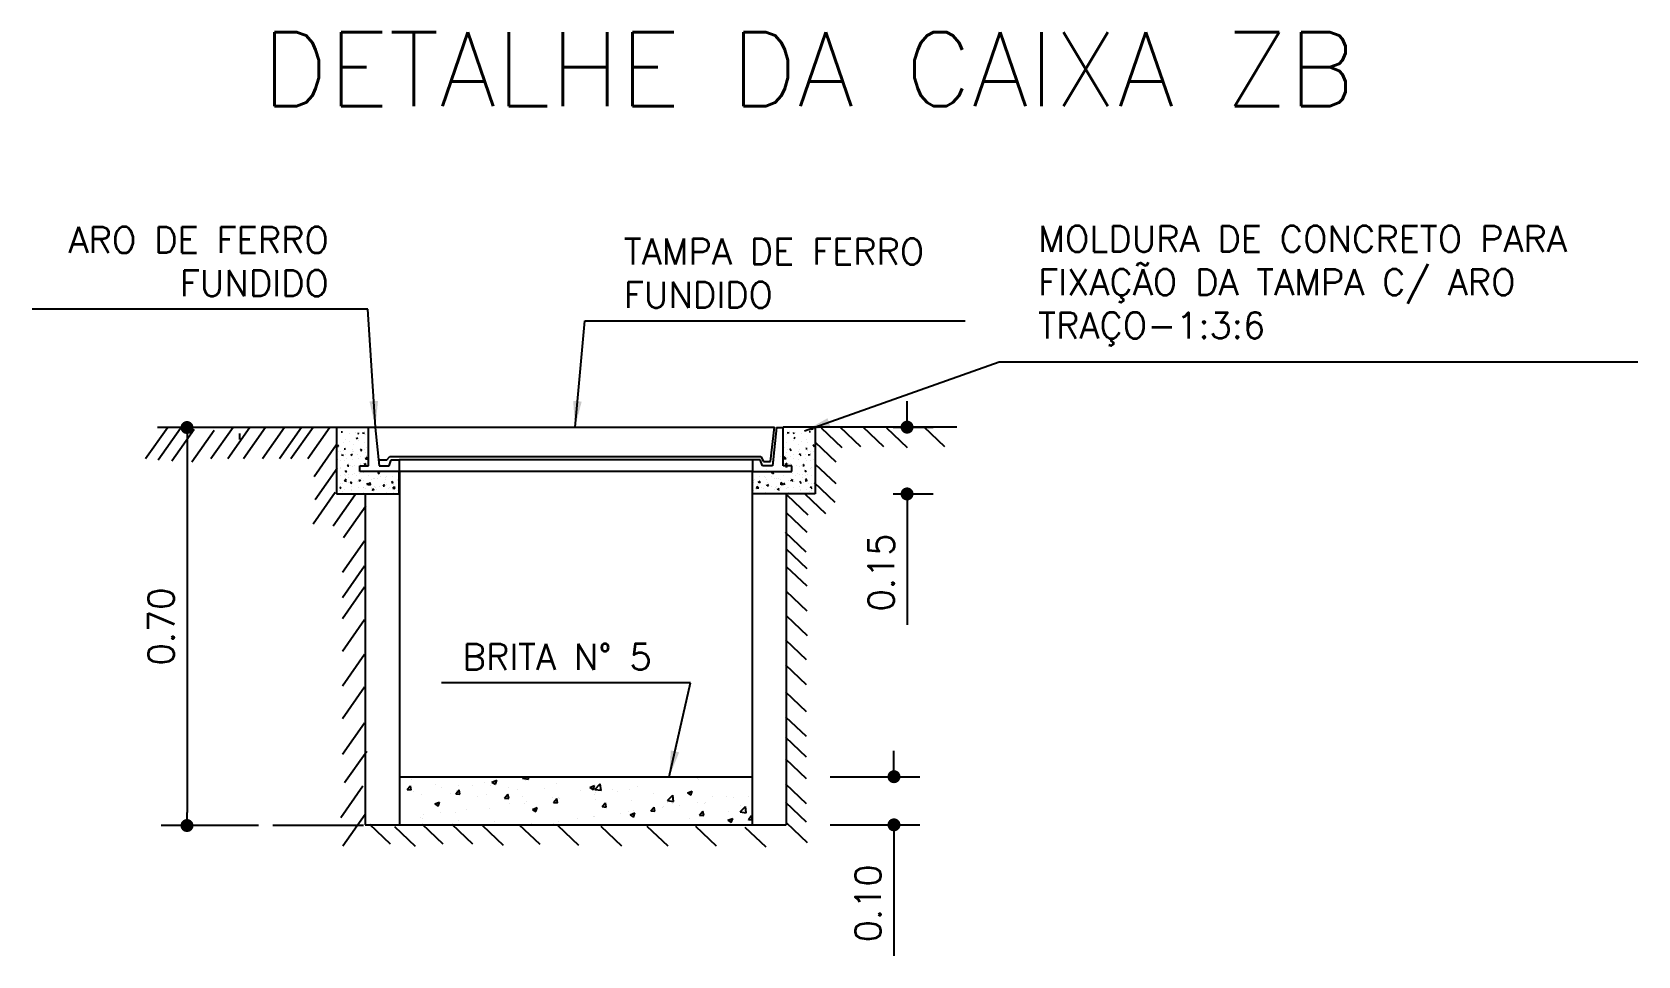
# Model space of a CAD drawing. Extents: x 0.32 to 6.51, y 0.33 to 6.52.
# Drawn here: x 0.32 to 6.51, y 2.96 to 6.52 of the extents above; entities that cross this region are included whole.
import ezdxf

# ---------------------------------------------------------------- set-up
doc = ezdxf.new("R2010")
doc.units = 0
doc.header["$LTSCALE"] = 500
doc.header["$MEASUREMENT"] = 0
doc.header["$PDMODE"] = 3
doc.header["$PDSIZE"] = -15
doc.layers.get('0').update_dxf_attribs({"linetype": 'CONTINUOUS'})
doc.layers.get('DEFPOINTS').update_dxf_attribs({"color": 4, "linetype": 'CONTINUOUS'})
doc.layers.add('DETALHES', color=7, linetype='CONTINUOUS')
doc.styles.add('ROMANS', font='ROMANS.shx', dxfattribs={"height": 0.1})
doc.dimstyles.new('LINEAR', dxfattribs={"dimtxt": 0.1, "dimasz": 0.05, "dimexe": 0.1, "dimexo": 0.3, "dimgap": 0.05, "dimtad": 1, "dimlfac": 0.1, "dimzin": 1, "dimtxsty": 'ROMANS', "dimblk1": 'DOT', "dimblk2": 'DOT', "dimsah": 1, "dimcen": 0.09, "dimclrd": 1, "dimclre": 1, "dimclrt": 3, "dimazin": 3, "dimtfac": 0.0018, "dimtdec": 4, "dimtix": 1, "dimtofl": 0, "dimtmove": 0, "dimatfit": 3, "dimtolj": 1, "dimtzin": 1})
doc.dimstyles.new('TEXTO', dxfattribs={"dimtxt": 0.1, "dimasz": 0.1, "dimexe": 0.1, "dimexo": 0.3, "dimgap": 0.05, "dimtad": 1, "dimdec": 4, "dimlfac": 0.1, "dimzin": 12, "dimtxsty": 'ROMANS', "dimcen": 0.09, "dimclrd": 1, "dimclre": 1, "dimclrt": 3, "dimazin": 3, "dimtfac": 0.0018, "dimtdec": 4, "dimtix": 1, "dimtmove": 0, "dimatfit": 3, "dimtolj": 1, "dimtzin": 12})

# ---------------------------------------------------------------- blocks, each defined once
blk = doc.blocks.new('_DOT')
at = {"color": 0, "linetype": 'BYBLOCK'}
blk.add_line((-0.5, 0), (-1, 0), dxfattribs=at)
at = {"color": 0, "linetype": 'BYBLOCK', "const_width": 0.5}
blk.add_lwpolyline([(-0.25, 0, 1), (0.25, 0, 1)], format="xyb", close=True, dxfattribs=at)
blk = doc.blocks.new('*D1')
at = {"color": 1, "linetype": 'BYBLOCK'}
for p, q in [((3.6907, 5.0508), (3.6907, 5.1008)), ((3.6369, 5.0008), (3.7907, 5.0008)), ((3.6369, 4.7436), (3.7907, 4.7436)), ((3.6907, 4.6936), (3.6907, 4.2388))]:
    blk.add_line(p, q, dxfattribs=at)
at = {"layer": 'DEFPOINTS', "color": 0, "linetype": 'BYBLOCK'}
for p in [(3.3369, 5.0008), (3.3369, 4.7436), (3.6907, 4.7436)]:
    blk.add_point(p, dxfattribs=at)
at = {"color": 1, "linetype": 'BYBLOCK', "xscale": 0.05, "yscale": 0.05, "zscale": 0.05}
for p, rotation in [((3.6907, 5.0008), 270), ((3.6907, 4.7436), 90)]:
    blk.add_blockref('_DOT', p, dxfattribs=dict(at, rotation=rotation))
at = {"color": 3, "linetype": 'BYBLOCK', "insert": (3.5907, 4.4412), "char_height": 0.1, "attachment_point": 5, "rotation": 90, "style": 'ROMANS'}
blk.add_mtext('\\A1;0.15', dxfattribs=at)
blk = doc.blocks.new('*D2')
at = {"color": 1, "linetype": 'BYBLOCK'}
for p, q in [((3.6402, 3.7045), (3.6402, 3.7545)), ((3.3945, 3.6545), (3.7402, 3.6545)), ((3.3945, 3.469), (3.7402, 3.469)), ((3.6402, 3.419), (3.6402, 2.9643))]:
    blk.add_line(p, q, dxfattribs=at)
at = {"layer": 'DEFPOINTS', "color": 0, "linetype": 'BYBLOCK'}
for p in [(3.0945, 3.6545), (3.0945, 3.469), (3.6402, 3.469)]:
    blk.add_point(p, dxfattribs=at)
at = {"color": 1, "linetype": 'BYBLOCK', "xscale": 0.05, "yscale": 0.05, "zscale": 0.05}
for p, rotation in [((3.6402, 3.6545), 270), ((3.6402, 3.469), 90)]:
    blk.add_blockref('_DOT', p, dxfattribs=dict(at, rotation=rotation))
at = {"color": 3, "linetype": 'BYBLOCK', "insert": (3.5402, 3.1666), "char_height": 0.1, "attachment_point": 5, "rotation": 90, "style": 'ROMANS'}
blk.add_mtext('\\A1;0.10', dxfattribs=at)
blk = doc.blocks.new('*D3')
at = {"color": 1, "linetype": 'BYBLOCK'}
for p, q in [((1.1929, 4.9994), (0.8177, 4.9994)), ((0.9177, 4.9494), (0.9177, 3.5164)), ((1.1929, 3.4664), (0.8177, 3.4664))]:
    blk.add_line(p, q, dxfattribs=at)
at = {"layer": 'DEFPOINTS', "color": 0, "linetype": 'BYBLOCK'}
for p in [(1.4929, 4.9994), (0.9177, 3.4664), (1.4929, 3.4664)]:
    blk.add_point(p, dxfattribs=at)
at = {"color": 1, "linetype": 'BYBLOCK', "xscale": 0.05, "yscale": 0.05, "zscale": 0.05}
for p, rotation in [((0.9177, 4.9994), 90), ((0.9177, 3.4664), 270)]:
    blk.add_blockref('_DOT', p, dxfattribs=dict(at, rotation=rotation))
at = {"color": 3, "linetype": 'BYBLOCK', "insert": (0.8177, 4.2329), "char_height": 0.1, "attachment_point": 5, "rotation": 90, "style": 'ROMANS'}
blk.add_mtext('\\A1;0.70', dxfattribs=at)

msp = doc.modelspace()

# ---------------------------------------------------------------- linework, layer by layer
at = {"layer": 'DETALHES', "color": 1}
for p, q in [((0.8435, 4.9999), (0.7584, 4.8783)), ((0.8922, 4.9958), (0.807, 4.8742)), ((0.9449, 4.9917), (0.8597, 4.8702)), ((1.0219, 4.9877), (0.9368, 4.8661)), ((1.0949, 4.9999), (1.0098, 4.8783)), ((1.1598, 4.9999), (1.0746, 4.8783)), ((1.2206, 4.9999), (1.1355, 4.8783)), ((1.2936, 4.9999), (1.2084, 4.8783)), ((1.3585, 4.9999), (1.2733, 4.8783)), ((1.4031, 4.9999), (1.3179, 4.8783)), ((1.4679, 4.9999), (1.3828, 4.8783)), ((1.5112, 4.9829), (1.5164, 4.9825)), ((1.5276, 4.9532), (1.5276, 4.9532)), ((1.5453, 4.9774), (1.5453, 4.9774)), ((1.5671, 4.9803), (1.5671, 4.9803)), ((1.5696, 4.9572), (1.5757, 4.9596)), ((1.5738, 4.9775), (1.579, 4.977)), ((1.5772, 4.9502), (1.5772, 4.9502)), ((1.5936, 4.9788), (1.6014, 4.9776)), ((1.6002, 4.9846), (1.6002, 4.9846)), ((1.6035, 4.9711), (1.6035, 4.9711)), ((3.2263, 4.9711), (3.2263, 4.9711)), ((3.2362, 4.9788), (3.2285, 4.9776)), ((3.2297, 4.9846), (3.2297, 4.9846)), ((3.256, 4.9775), (3.2508, 4.977)), ((3.2526, 4.9502), (3.2526, 4.9502)), ((3.2603, 4.9572), (3.2542, 4.9596)), ((3.2627, 4.9803), (3.2627, 4.9803)), ((3.2846, 4.9774), (3.2846, 4.9774)), ((3.3022, 4.9532), (3.3022, 4.9532)), ((3.3186, 4.9829), (3.3134, 4.9825)), ((3.3294, 4.9932), (3.3216, 4.992)), ((3.3337, 4.9543), (3.3337, 4.9543)), ((3.3603, 4.9982), (3.44, 4.9225)), ((3.432, 5.0022), (3.5117, 4.9265)), ((3.5197, 5.0022), (3.5994, 4.9265)), ((3.6113, 4.9982), (3.691, 4.9225)), ((3.7547, 5.0022), (3.8344, 4.9265)), ((1.4923, 4.931), (1.4071, 4.8094)), ((1.4963, 4.9291), (1.5024, 4.9314)), ((1.4963, 4.9291), (1.5006, 4.9262)), ((1.4994, 4.9086), (1.4994, 4.9086)), ((1.5106, 4.9086), (1.5106, 4.9086)), ((1.5113, 4.9004), (1.5113, 4.9004)), ((1.5121, 4.8938), (1.5198, 4.8926)), ((1.5212, 4.9115), (1.5212, 4.9115)), ((1.5223, 4.943), (1.5223, 4.943)), ((1.5233, 4.9173), (1.5285, 4.9168)), ((1.529, 4.8969), (1.529, 4.8969)), ((1.5294, 4.9238), (1.5294, 4.9238)), ((1.5442, 4.9459), (1.5442, 4.9459)), ((1.5483, 4.894), (1.5544, 4.8963)), ((1.5483, 4.894), (1.5527, 4.891)), ((1.5543, 4.9158), (1.5543, 4.9158)), ((1.5566, 4.9069), (1.5566, 4.9069)), ((1.5572, 4.9066), (1.5572, 4.9066)), ((1.5577, 4.9359), (1.5577, 4.9359)), ((1.5756, 4.8949), (1.5756, 4.8949)), ((1.5859, 4.9118), (1.5901, 4.9168)), ((1.5859, 4.9118), (1.5911, 4.9114)), ((1.5864, 4.8886), (1.5864, 4.8886)), ((1.6014, 4.913), (1.6014, 4.913)), ((1.6025, 4.9421), (1.6025, 4.9421)), ((1.6038, 4.9047), (1.6038, 4.9047)), ((1.6052, 4.8794), (1.612, 4.8864)), ((1.6082, 4.8915), (1.6082, 4.8915)), ((1.6094, 4.9231), (1.6094, 4.9231)), ((3.2022, 4.8892), (3.2022, 4.8892)), ((3.2247, 4.8794), (3.2179, 4.8864)), ((3.2205, 4.9231), (3.2205, 4.9231)), ((3.2216, 4.8915), (3.2216, 4.8915)), ((3.2261, 4.9047), (3.2261, 4.9047)), ((3.2274, 4.9421), (3.2274, 4.9421)), ((3.2285, 4.913), (3.2285, 4.913)), ((3.2439, 4.9118), (3.2387, 4.9114)), ((3.2439, 4.9118), (3.2397, 4.9168)), ((3.2434, 4.8886), (3.2434, 4.8886)), ((3.2543, 4.8949), (3.2543, 4.8949)), ((3.2722, 4.9359), (3.2722, 4.9359)), ((3.2726, 4.9066), (3.2726, 4.9066)), ((3.2732, 4.9069), (3.2732, 4.9069)), ((3.2815, 4.894), (3.2754, 4.8963)), ((3.2756, 4.9158), (3.2756, 4.9158)), ((3.2815, 4.894), (3.2772, 4.891)), ((3.2857, 4.9459), (3.2857, 4.9459)), ((3.3004, 4.9238), (3.3004, 4.9238)), ((3.3008, 4.8969), (3.3008, 4.8969)), ((3.3065, 4.9173), (3.3013, 4.9168)), ((3.3075, 4.943), (3.3075, 4.943)), ((3.3086, 4.9115), (3.3086, 4.9115)), ((3.3178, 4.8938), (3.31, 4.8926)), ((3.3186, 4.9004), (3.3186, 4.9004)), ((3.3192, 4.9086), (3.3192, 4.9086)), ((3.3336, 4.9291), (3.3275, 4.9314)), ((3.3336, 4.9291), (3.3293, 4.9262)), ((3.3305, 4.9086), (3.3305, 4.9086)), ((3.3364, 4.9424), (3.4161, 4.8668)), ((1.4963, 4.8418), (1.4112, 4.7203)), ((1.4933, 4.8643), (1.4933, 4.8643)), ((1.4959, 4.8438), (1.4959, 4.8438)), ((1.4983, 4.877), (1.4983, 4.877)), ((1.5084, 4.847), (1.5084, 4.847)), ((1.5092, 4.8423), (1.5092, 4.8423)), ((1.5102, 4.8713), (1.5102, 4.8713)), ((1.5258, 4.8717), (1.5258, 4.8717)), ((1.5271, 4.8307), (1.5332, 4.833)), ((1.5271, 4.8307), (1.5314, 4.8278)), ((1.5313, 4.8814), (1.5313, 4.8814)), ((1.5354, 4.8517), (1.5396, 4.8567)), ((1.5354, 4.8517), (1.5406, 4.8512)), ((1.5398, 4.8623), (1.5398, 4.8623)), ((1.5467, 4.8525), (1.5467, 4.8525)), ((1.5545, 4.8488), (1.5545, 4.8488)), ((1.5555, 4.8779), (1.5555, 4.8779)), ((1.5635, 4.8542), (1.5635, 4.8542)), ((1.5767, 4.8804), (1.5767, 4.8804)), ((1.5853, 4.8571), (1.5853, 4.8571)), ((1.5864, 4.8603), (1.5864, 4.8603)), ((1.5954, 4.827), (1.5954, 4.827)), ((1.5976, 4.8613), (1.5976, 4.8613)), ((1.5982, 4.8259), (1.5982, 4.8259)), ((1.5993, 4.855), (1.5993, 4.855)), ((1.6003, 4.884), (1.6003, 4.884)), ((1.6004, 4.8588), (1.6065, 4.8612)), ((1.6004, 4.8588), (1.6047, 4.8559)), ((1.6048, 4.8559), (1.6065, 4.8612)), ((1.6052, 4.8794), (1.6129, 4.8782)), ((1.6525, 4.8237), (1.6586, 4.8261)), ((1.6525, 4.8237), (1.6568, 4.8208)), ((1.6568, 4.8208), (1.6586, 4.826)), ((3.148, 4.8395), (3.148, 4.8395)), ((3.173, 4.8208), (3.1712, 4.826)), ((3.1774, 4.8237), (3.1713, 4.8261)), ((3.1774, 4.8237), (3.173, 4.8208)), ((3.1813, 4.87), (3.1813, 4.87)), ((3.2247, 4.8794), (3.2169, 4.8782)), ((3.2294, 4.8588), (3.2233, 4.8612)), ((3.2251, 4.8559), (3.2233, 4.8612)), ((3.2294, 4.8588), (3.2251, 4.8559)), ((3.2266, 4.8457), (3.2276, 4.8512)), ((3.2295, 4.884), (3.2295, 4.884)), ((3.2306, 4.855), (3.2306, 4.855)), ((3.2316, 4.8259), (3.2316, 4.8259)), ((3.2322, 4.8613), (3.2322, 4.8613)), ((3.2345, 4.827), (3.2345, 4.827)), ((3.2434, 4.8603), (3.2434, 4.8603)), ((3.2446, 4.8571), (3.2446, 4.8571)), ((3.2531, 4.8804), (3.2531, 4.8804)), ((3.2664, 4.8542), (3.2664, 4.8542)), ((3.2743, 4.8779), (3.2743, 4.8779)), ((3.2754, 4.8488), (3.2754, 4.8488)), ((3.2831, 4.8525), (3.2831, 4.8525)), ((3.2944, 4.8517), (3.2892, 4.8512)), ((3.29, 4.8623), (3.29, 4.8623)), ((3.2944, 4.8517), (3.2902, 4.8567)), ((3.3027, 4.8307), (3.2966, 4.833)), ((3.3027, 4.8307), (3.2984, 4.8278)), ((3.2985, 4.8814), (3.2985, 4.8814)), ((3.304, 4.8717), (3.304, 4.8717)), ((3.3196, 4.8713), (3.3196, 4.8713)), ((3.3207, 4.8423), (3.3207, 4.8423)), ((3.3215, 4.847), (3.3215, 4.847)), ((3.3316, 4.877), (3.3316, 4.877)), ((3.334, 4.8438), (3.334, 4.8438)), ((3.3364, 4.8588), (3.4161, 4.7832)), ((3.3366, 4.8643), (3.3366, 4.8643)), ((1.4947, 4.808), (1.4947, 4.808)), ((1.5055, 4.7734), (1.5055, 4.7734)), ((1.5059, 4.7674), (1.512, 4.7698)), ((1.5059, 4.7674), (1.5102, 4.7645)), ((1.507, 4.7842), (1.507, 4.7842)), ((1.5081, 4.8132), (1.5081, 4.8132)), ((1.5176, 4.7854), (1.5176, 4.7854)), ((1.5229, 4.8177), (1.5229, 4.8177)), ((1.5236, 4.7944), (1.5304, 4.8014)), ((1.5236, 4.7944), (1.5314, 4.7932)), ((1.5292, 4.8133), (1.5292, 4.8133)), ((1.5394, 4.7883), (1.5394, 4.7883)), ((1.5405, 4.8198), (1.5405, 4.8198)), ((1.5412, 4.806), (1.5412, 4.806)), ((1.5475, 4.7861), (1.5517, 4.7911)), ((1.5475, 4.7861), (1.5528, 4.7856)), ((1.5513, 4.7617), (1.5513, 4.7617)), ((1.5521, 4.7714), (1.5521, 4.7714)), ((1.5524, 4.7907), (1.5524, 4.7907)), ((1.5534, 4.8198), (1.5534, 4.8198)), ((1.5623, 4.8227), (1.5623, 4.8227)), ((1.5694, 4.8157), (1.5694, 4.8157)), ((1.5724, 4.7926), (1.5724, 4.7926)), ((1.5765, 4.7699), (1.5765, 4.7699)), ((1.5792, 4.7956), (1.5853, 4.7979)), ((1.5792, 4.7956), (1.5835, 4.7926)), ((1.5801, 4.822), (1.5801, 4.822)), ((1.5835, 4.7926), (1.5853, 4.7979)), ((1.5878, 4.804), (1.5878, 4.804)), ((1.5961, 4.7678), (1.5961, 4.7678)), ((1.5972, 4.7969), (1.5972, 4.7969)), ((1.5986, 4.7694), (1.5986, 4.7694)), ((1.6046, 4.7655), (1.6046, 4.7655)), ((1.6101, 4.7806), (1.6143, 4.7856)), ((1.6101, 4.7806), (1.6153, 4.7801)), ((1.6153, 4.7801), (1.6143, 4.7856)), ((1.616, 4.8138), (1.616, 4.8138)), ((1.6167, 4.7799), (1.6235, 4.787)), ((1.6167, 4.7799), (1.6245, 4.7787)), ((1.6245, 4.7787), (1.6236, 4.787)), ((1.6264, 4.7684), (1.6264, 4.7684)), ((1.6273, 4.7787), (1.6273, 4.7787)), ((1.6275, 4.7999), (1.6275, 4.7999)), ((1.6313, 4.7604), (1.6374, 4.7628)), ((1.6344, 4.8021), (1.6344, 4.8021)), ((1.6356, 4.7575), (1.6374, 4.7628)), ((1.6402, 4.7734), (1.6402, 4.7734)), ((1.6412, 4.8025), (1.6412, 4.8025)), ((1.6452, 4.7675), (1.6452, 4.7675)), ((1.6494, 4.8028), (1.6494, 4.8028)), ((1.6595, 4.7727), (1.6595, 4.7727)), ((1.6626, 4.8118), (1.6626, 4.8118)), ((1.6727, 4.7751), (1.6769, 4.7801)), ((1.6727, 4.7751), (1.6779, 4.7746)), ((1.6779, 4.7746), (1.6769, 4.7801)), ((1.6782, 4.7874), (1.6782, 4.7874)), ((1.681, 4.8001), (1.681, 4.8001)), ((1.6824, 4.8071), (1.6824, 4.8071)), ((1.6855, 4.78), (1.6855, 4.78)), ((1.6865, 4.809), (1.6865, 4.809)), ((1.6918, 4.7655), (1.6918, 4.7655)), ((1.6991, 4.7683), (1.6991, 4.7683)), ((1.7046, 4.7886), (1.7107, 4.7909)), ((1.7046, 4.7886), (1.7089, 4.7857)), ((1.7089, 4.7856), (1.7107, 4.7909)), ((1.7091, 4.8098), (1.7091, 4.8098)), ((1.7099, 4.7655), (1.7167, 4.7726)), ((1.7099, 4.7655), (1.7176, 4.7643)), ((1.7146, 4.78), (1.7146, 4.78)), ((1.7176, 4.7643), (1.7167, 4.7725)), ((1.7275, 4.7981), (1.7275, 4.7981)), ((1.7291, 4.7962), (1.7291, 4.7962)), ((1.7303, 4.7861), (1.7303, 4.7861)), ((1.7313, 4.8151), (1.7313, 4.8151)), ((3.0985, 4.8151), (3.0985, 4.8151)), ((3.0996, 4.7861), (3.0996, 4.7861)), ((3.1007, 4.7962), (3.1007, 4.7962)), ((3.1023, 4.7981), (3.1023, 4.7981)), ((3.1122, 4.7643), (3.1132, 4.7725)), ((3.12, 4.7655), (3.1122, 4.7643)), ((3.12, 4.7655), (3.1132, 4.7726)), ((3.1153, 4.78), (3.1153, 4.78)), ((3.1253, 4.7886), (3.1192, 4.7909)), ((3.1209, 4.7856), (3.1192, 4.7909)), ((3.1207, 4.8098), (3.1207, 4.8098)), ((3.1253, 4.7886), (3.1209, 4.7857)), ((3.1307, 4.7683), (3.1307, 4.7683)), ((3.1381, 4.7655), (3.1381, 4.7655)), ((3.1433, 4.809), (3.1433, 4.809)), ((3.1444, 4.78), (3.1444, 4.78)), ((3.1474, 4.8071), (3.1474, 4.8071)), ((3.1489, 4.8001), (3.1489, 4.8001)), ((3.1516, 4.7874), (3.1516, 4.7874)), ((3.1519, 4.7746), (3.1529, 4.7801)), ((3.1572, 4.7751), (3.1519, 4.7746)), ((3.1572, 4.7751), (3.1529, 4.7801)), ((3.1673, 4.8118), (3.1673, 4.8118)), ((3.1704, 4.7727), (3.1704, 4.7727)), ((3.1805, 4.8028), (3.1805, 4.8028)), ((3.1846, 4.7675), (3.1846, 4.7675)), ((3.1886, 4.8025), (3.1886, 4.8025)), ((3.1897, 4.7734), (3.1897, 4.7734)), ((3.1986, 4.7604), (3.1925, 4.7628)), ((3.1942, 4.7575), (3.1925, 4.7628)), ((3.1955, 4.8021), (3.1955, 4.8021)), ((3.2023, 4.7999), (3.2023, 4.7999)), ((3.2025, 4.7787), (3.2025, 4.7787)), ((3.2034, 4.7684), (3.2034, 4.7684)), ((3.2053, 4.7787), (3.2063, 4.787)), ((3.2131, 4.7799), (3.2053, 4.7787)), ((3.2131, 4.7799), (3.2063, 4.787)), ((3.2138, 4.8138), (3.2138, 4.8138)), ((3.2145, 4.7801), (3.2155, 4.7856)), ((3.2197, 4.7806), (3.2145, 4.7801)), ((3.2197, 4.7806), (3.2155, 4.7856)), ((3.2253, 4.7655), (3.2253, 4.7655)), ((3.2312, 4.7694), (3.2312, 4.7694)), ((3.2327, 4.7969), (3.2327, 4.7969)), ((3.2338, 4.7678), (3.2338, 4.7678)), ((3.242, 4.804), (3.242, 4.804)), ((3.2463, 4.7926), (3.2445, 4.7979)), ((3.2507, 4.7956), (3.2446, 4.7979)), ((3.2507, 4.7956), (3.2463, 4.7926)), ((3.2498, 4.822), (3.2498, 4.822)), ((3.2534, 4.7699), (3.2534, 4.7699)), ((3.2574, 4.7926), (3.2574, 4.7926)), ((3.2604, 4.8157), (3.2604, 4.8157)), ((3.2675, 4.8227), (3.2675, 4.8227)), ((3.2764, 4.8198), (3.2764, 4.8198)), ((3.2823, 4.7861), (3.2771, 4.7856)), ((3.2775, 4.7907), (3.2775, 4.7907)), ((3.2778, 4.7714), (3.2778, 4.7714)), ((3.2823, 4.7861), (3.2781, 4.7911)), ((3.2786, 4.7617), (3.2786, 4.7617)), ((3.2886, 4.806), (3.2886, 4.806)), ((3.2893, 4.8198), (3.2893, 4.8198)), ((3.2905, 4.7883), (3.2905, 4.7883)), ((3.3062, 4.7944), (3.2985, 4.7932)), ((3.3062, 4.7944), (3.2994, 4.8014)), ((3.3007, 4.8133), (3.3007, 4.8133)), ((3.307, 4.8177), (3.307, 4.8177)), ((3.3123, 4.7854), (3.3123, 4.7854)), ((3.324, 4.7674), (3.3179, 4.7698)), ((3.324, 4.7674), (3.3196, 4.7645)), ((3.3217, 4.8132), (3.3217, 4.8132)), ((3.3228, 4.7842), (3.3228, 4.7842)), ((3.3244, 4.7734), (3.3244, 4.7734)), ((3.3324, 4.7872), (3.4121, 4.7115)), ((3.3352, 4.808), (3.3352, 4.808)), ((1.4882, 4.7486), (1.4031, 4.6271)), ((1.5653, 4.7405), (1.4801, 4.619)), ((1.4946, 4.751), (1.4946, 4.751)), ((1.506, 4.7551), (1.506, 4.7551)), ((1.5164, 4.7539), (1.5164, 4.7539)), ((1.5256, 4.7612), (1.5256, 4.7612)), ((1.5495, 4.7582), (1.5495, 4.7582)), ((1.5974, 4.7508), (1.5974, 4.7508)), ((1.6313, 4.7604), (1.6356, 4.7575)), ((1.6391, 4.7444), (1.6391, 4.7444)), ((1.6483, 4.7595), (1.6483, 4.7595)), ((1.6844, 4.7509), (1.6844, 4.7509)), ((1.6916, 4.7456), (1.6916, 4.7456)), ((1.7135, 4.7484), (1.7135, 4.7484)), ((1.7292, 4.7571), (1.7292, 4.7571)), ((3.1006, 4.7571), (3.1006, 4.7571)), ((3.1164, 4.7484), (3.1164, 4.7484)), ((3.1382, 4.7456), (3.1382, 4.7456)), ((3.1454, 4.7509), (3.1454, 4.7509)), ((3.1816, 4.7595), (3.1816, 4.7595)), ((3.1908, 4.7444), (3.1908, 4.7444)), ((3.1986, 4.7604), (3.1942, 4.7575)), ((3.2288, 4.7394), (3.3085, 4.6637)), ((3.2325, 4.7508), (3.2325, 4.7508)), ((3.2804, 4.7582), (3.2804, 4.7582)), ((3.2966, 4.7434), (3.3762, 4.6677)), ((3.3043, 4.7612), (3.3043, 4.7612)), ((3.3134, 4.7539), (3.3134, 4.7539)), ((3.3239, 4.7551), (3.3239, 4.7551)), ((3.3352, 4.751), (3.3352, 4.751)), ((1.6058, 4.696), (1.5206, 4.5744)), ((3.2248, 4.6717), (3.3045, 4.596)), ((3.2209, 4.596), (3.3005, 4.5204)), ((1.6017, 4.5622), (1.5166, 4.4407)), ((3.2248, 4.5323), (3.3045, 4.4567)), ((1.6017, 4.465), (1.5166, 4.3434)), ((3.2248, 4.4646), (3.3045, 4.389)), ((1.6017, 4.3839), (1.5166, 4.2624)), ((3.2248, 4.3691), (3.3045, 4.2934)), ((3.2268, 4.2736), (3.3065, 4.198)), ((1.6017, 4.2583), (1.5166, 4.1368)), ((3.2226, 4.1818), (3.3023, 4.1062)), ((1.6017, 4.1246), (1.5166, 4.0031)), ((3.2226, 4.0859), (3.3023, 4.0102)), ((1.6017, 3.999), (1.5166, 3.8774)), ((3.2226, 3.9816), (3.3023, 3.9059)), ((1.6017, 3.8612), (1.5166, 3.7397)), ((3.2226, 3.8856), (3.3023, 3.81)), ((3.2226, 3.8064), (3.3023, 3.7307)), ((1.6099, 3.7518), (1.5247, 3.6303)), ((3.2226, 3.7229), (3.3023, 3.6473)), ((1.5952, 3.6178), (1.51, 3.4963)), ((3.2226, 3.627), (3.3023, 3.5513)), ((3.2226, 3.5561), (3.3023, 3.4804)), ((1.6033, 3.5084), (1.5181, 3.3869)), ((1.6203, 3.4716), (1.7, 3.3959)), ((1.8231, 3.4716), (1.9028, 3.3959)), ((1.9377, 3.4716), (2.0174, 3.3959)), ((2.0558, 3.4667), (2.1355, 3.391)), ((2.1962, 3.4698), (2.2759, 3.3941)), ((2.3459, 3.4667), (2.4256, 3.391)), ((2.5113, 3.4635), (2.591, 3.3879)), ((2.6891, 3.4635), (2.7688, 3.3879)), ((2.8763, 3.4635), (2.9559, 3.3879)), ((3.2268, 3.4768), (3.3065, 3.4011)), ((1.7173, 3.4628), (1.797, 3.3871)), ((3.0665, 3.4604), (3.1462, 3.3848))]:
    msp.add_line(p, q, dxfattribs=at)
at = {"layer": 'DETALHES', "color": 4}
for p, q in [((0.8047, 5.0008), (1.6165, 5.0008)), ((1.4929, 4.9994), (1.4929, 4.7436)), ((3.8819, 5.0008), (3.2133, 5.0008)), ((3.3369, 5.0008), (3.3369, 4.7436)), ((1.7354, 4.8299), (1.7354, 3.469)), ((3.0945, 4.8299), (3.0945, 3.469)), ((1.4929, 4.7436), (1.7349, 4.7436)), ((1.6044, 4.7436), (1.6044, 3.469)), ((3.3369, 4.7436), (3.0949, 4.7436)), ((3.2254, 4.7436), (3.2254, 3.469)), ((3.0941, 3.6045), (3.0941, 3.6045)), ((1.5974, 3.4664), (1.2488, 3.4664)), ((1.6044, 3.469), (3.2254, 3.469))]:
    msp.add_line(p, q, dxfattribs=at)
at = {"layer": 'DETALHES', "color": 1, "linetype": 'BYBLOCK'}
msp.add_line((1.1203, 4.9761), (1.1203, 4.9529), dxfattribs=at)
at = {"layer": 'DETALHES', "color": 2}
for p, q in [((1.6417, 5), (1.6163, 5)), ((1.6165, 4.8521), (1.6165, 5.0008)), ((1.6417, 5), (1.6574, 4.8517)), ((1.6433, 5.0011), (3.1807, 5.0011)), ((3.165, 4.8683), (3.1807, 5.0011)), ((3.1882, 5), (3.1725, 4.8517)), ((3.1882, 5), (3.2126, 5)), ((3.2133, 4.8521), (3.2133, 5.0008)), ((1.6878, 4.8743), (1.6985, 4.8878)), ((1.6985, 4.8878), (3.1281, 4.8878)), ((3.1281, 4.8878), (3.1373, 4.8683)), ((1.5828, 4.8297), (1.5828, 4.8521)), ((1.5828, 4.8521), (1.6165, 4.8521)), ((1.7349, 4.8297), (1.5828, 4.8297)), ((1.6556, 4.8743), (1.6878, 4.8743)), ((1.6574, 4.8517), (1.6958, 4.8517)), ((1.6958, 4.8517), (1.7045, 4.8744)), ((1.7045, 4.8744), (1.7342, 4.8744)), ((1.7342, 4.8744), (1.7342, 4.8291)), ((3.0964, 4.8749), (1.7343, 4.8749)), ((3.0964, 4.8299), (1.7343, 4.8299)), ((3.0949, 4.8297), (3.247, 4.8297)), ((3.1253, 4.8744), (3.0957, 4.8744)), ((3.0957, 4.8744), (3.0957, 4.8291)), ((3.1341, 4.8517), (3.1253, 4.8744)), ((3.1725, 4.8517), (3.1341, 4.8517)), ((3.1373, 4.8683), (3.165, 4.8683)), ((3.247, 4.8521), (3.2133, 4.8521)), ((3.247, 4.8297), (3.247, 4.8521)), ((2.2095, 3.6489), (2.2149, 3.6545)), ((2.2095, 3.6489), (2.2328, 3.6453)), ((2.2328, 3.6453), (2.2318, 3.6545)), ((1.736, 3.6321), (1.736, 3.6321)), ((1.7654, 3.6048), (1.7781, 3.6198)), ((1.7654, 3.6048), (1.7811, 3.6034)), ((1.7811, 3.6034), (1.7781, 3.6198)), ((1.7838, 3.6426), (1.7838, 3.6426)), ((1.7912, 3.5969), (1.7912, 3.5969)), ((1.8758, 3.6262), (1.8758, 3.6262)), ((1.8986, 3.6114), (1.8986, 3.6114)), ((1.9309, 3.591), (1.9309, 3.591)), ((1.9532, 3.5884), (1.9658, 3.6034)), ((1.9532, 3.5884), (1.9688, 3.587)), ((1.9541, 3.6028), (1.9541, 3.6028)), ((1.9641, 3.62), (1.9641, 3.62)), ((1.9688, 3.587), (1.9658, 3.6034)), ((2.0155, 3.6203), (2.0155, 3.6203)), ((2.0632, 3.6331), (2.0632, 3.6331)), ((2.0863, 3.6195), (2.0863, 3.6195)), ((2.0922, 3.634), (2.1105, 3.6411)), ((2.0922, 3.634), (2.1052, 3.6252)), ((2.1052, 3.6252), (2.1106, 3.641)), ((2.1409, 3.5719), (2.1535, 3.587)), ((2.1566, 3.5705), (2.1535, 3.5869)), ((2.1552, 3.6144), (2.1552, 3.6144)), ((2.189, 3.6034), (2.189, 3.6034)), ((2.2222, 3.6392), (2.2222, 3.6392)), ((2.2949, 3.6085), (2.2949, 3.6085)), ((2.3417, 3.6296), (2.3417, 3.6296)), ((2.4346, 3.6026), (2.4346, 3.6026)), ((2.4684, 3.6131), (2.4867, 3.6201)), ((2.4684, 3.6131), (2.4814, 3.6043)), ((2.4814, 3.6042), (2.4867, 3.6201)), ((2.4856, 3.5872), (2.4856, 3.5872)), ((2.4889, 3.6056), (2.5093, 3.6268)), ((2.4889, 3.6056), (2.5122, 3.602)), ((2.4896, 3.595), (2.4896, 3.595)), ((2.5122, 3.6019), (2.5093, 3.6268)), ((2.5551, 3.6037), (2.5551, 3.6037)), ((2.5744, 3.5967), (2.5744, 3.5967)), ((2.6216, 3.6068), (2.6216, 3.6068)), ((2.6543, 3.6167), (2.6543, 3.6167)), ((2.7141, 3.5908), (2.7141, 3.5908)), ((2.8445, 3.5921), (2.8629, 3.5991)), ((2.8445, 3.5921), (2.8575, 3.5833)), ((2.8576, 3.5833), (2.8629, 3.5991)), ((2.8851, 3.6471), (2.8851, 3.6471)), ((2.8882, 3.642), (2.8882, 3.642)), ((1.8197, 3.5844), (1.8197, 3.5844)), ((1.8723, 3.5496), (1.8906, 3.5566)), ((1.8723, 3.5496), (1.8853, 3.5408)), ((1.8837, 3.551), (1.8837, 3.551)), ((1.8853, 3.5408), (1.8906, 3.5566)), ((1.9944, 3.5298), (1.9944, 3.5298)), ((2.0364, 3.5772), (2.0364, 3.5772)), ((2.0707, 3.5851), (2.0707, 3.5851)), ((2.0831, 3.5324), (2.0831, 3.5324)), ((2.1409, 3.5719), (2.1566, 3.5706)), ((2.1597, 3.5516), (2.1597, 3.5516)), ((2.2104, 3.5792), (2.2104, 3.5792)), ((2.219, 3.552), (2.219, 3.552)), ((2.2252, 3.5602), (2.2252, 3.5602)), ((2.2484, 3.5286), (2.2668, 3.5357)), ((2.2484, 3.5286), (2.2615, 3.5199)), ((2.2615, 3.5198), (2.2668, 3.5356)), ((2.3243, 3.5733), (2.3243, 3.5733)), ((2.3287, 3.5555), (2.3413, 3.5705)), ((2.3287, 3.5555), (2.3443, 3.5541)), ((2.3443, 3.5541), (2.3413, 3.5705)), ((2.3501, 3.5733), (2.3501, 3.5733)), ((2.3534, 3.5705), (2.3534, 3.5705)), ((2.4898, 3.5674), (2.4898, 3.5674)), ((2.5164, 3.5391), (2.529, 3.5541)), ((2.5164, 3.5391), (2.532, 3.5377)), ((2.532, 3.5377), (2.529, 3.5541)), ((2.6296, 3.5615), (2.6296, 3.5615)), ((2.6361, 3.5259), (2.6361, 3.5259)), ((2.7041, 3.5227), (2.7167, 3.5377)), ((2.7198, 3.5213), (2.7168, 3.5377)), ((2.7507, 3.5352), (2.7507, 3.5352)), ((2.7528, 3.5381), (2.7528, 3.5381)), ((2.7682, 3.5622), (2.7886, 3.5835)), ((2.7682, 3.5622), (2.7915, 3.5586)), ((2.7693, 3.5556), (2.7693, 3.5556)), ((2.7915, 3.5586), (2.7886, 3.5835)), ((2.7888, 3.5521), (2.7888, 3.5521)), ((2.8162, 3.5439), (2.8162, 3.5439)), ((2.8538, 3.5849), (2.8538, 3.5849)), ((2.885, 3.5549), (2.885, 3.5549)), ((2.909, 3.5497), (2.909, 3.5497)), ((2.9154, 3.5569), (2.9154, 3.5569)), ((2.9414, 3.5783), (2.9414, 3.5783)), ((2.9935, 3.579), (2.9935, 3.579)), ((3.0209, 3.5745), (3.0209, 3.5745)), ((3.0476, 3.5189), (3.068, 3.5402)), ((3.0487, 3.5438), (3.0487, 3.5438)), ((3.0709, 3.5153), (3.068, 3.5401)), ((3.0807, 3.5787), (3.0807, 3.5787)), ((1.8165, 3.4972), (1.8165, 3.4972)), ((1.8237, 3.4931), (1.8237, 3.4931)), ((1.8297, 3.5081), (1.8297, 3.5081)), ((1.8952, 3.5168), (1.8952, 3.5168)), ((1.9509, 3.5157), (1.9509, 3.5157)), ((1.9634, 3.4872), (1.9634, 3.4872)), ((2.1031, 3.4813), (2.1031, 3.4813)), ((2.2429, 3.4754), (2.2429, 3.4754)), ((2.2555, 3.47), (2.2555, 3.47)), ((2.3309, 3.4735), (2.3309, 3.4735)), ((2.3502, 3.4833), (2.3502, 3.4833)), ((2.3826, 3.4695), (2.3826, 3.4695)), ((2.4208, 3.4918), (2.4208, 3.4918)), ((2.4825, 3.5001), (2.4825, 3.5001)), ((2.4835, 3.4997), (2.4835, 3.4997)), ((2.4863, 3.5004), (2.4863, 3.5004)), ((2.5854, 3.5135), (2.5854, 3.5135)), ((2.6184, 3.5197), (2.6184, 3.5197)), ((2.6246, 3.5077), (2.6429, 3.5147)), ((2.6246, 3.5077), (2.6376, 3.4989)), ((2.6376, 3.4989), (2.6429, 3.5147)), ((2.7041, 3.5227), (2.7198, 3.5213)), ((2.8515, 3.4946), (2.8515, 3.4946)), ((2.8919, 3.5062), (2.9045, 3.5213)), ((2.8919, 3.5062), (2.9075, 3.5049)), ((2.9075, 3.5048), (2.9045, 3.5212)), ((3.0008, 3.4867), (3.0191, 3.4938)), ((3.0008, 3.4867), (3.0138, 3.4779)), ((3.0041, 3.5208), (3.0041, 3.5208)), ((3.0118, 3.4754), (3.0118, 3.4754)), ((3.0138, 3.4779), (3.0191, 3.4937)), ((3.0178, 3.4874), (3.0178, 3.4874)), ((3.0476, 3.5189), (3.0708, 3.5153)), ((3.0773, 3.4841), (3.0773, 3.4841)), ((3.0796, 3.4898), (3.0922, 3.5048)), ((3.0796, 3.4898), (3.0945, 3.4885)), ((3.0945, 3.4926), (3.0922, 3.5048))]:
    msp.add_line(p, q, dxfattribs=at)
at = {"layer": 'DETALHES'}
msp.add_line((1.7349, 4.7436), (1.7349, 4.8297), dxfattribs=at)
at = {"layer": 'DETALHES', "color": 3}
msp.add_line((1.7354, 3.6545), (3.0945, 3.6545), dxfattribs=at)

# ---------------------------------------------------------------- texts
at = {"layer": 'DETALHES', "color": 6, "style": 'ROMANS'}
msp.add_text('DETALHE DA CAIXA ZB', height=0.284774, dxfattribs=at).set_placement((1.2057, 6.2376))
at = {"layer": 'DETALHES', "color": 3, "char_height": 0.1, "style": 'ROMANS'}
for s, insert, attachment_point in [('\\A1;\\PARO DE FERRO\\PFUNDIDO', (1.4641, 5.7219), 6), ('\\A1;MOLDURA DE CONCRETO PARA\\PFIXAÇÃO DA TAMPA C/ ARO\\PTRAÇO-1:3:6', (4.1955, 5.5453), 4), ('\\A1;TAMPA DE FERRO\\PFUNDIDO', (2.6, 5.594), 4), ('\\A1;BRITA N° 5', (2.7073, 4.1164), 6)]:
    msp.add_mtext(s, dxfattribs=dict(at, insert=insert, attachment_point=attachment_point))

# ---------------------------------------------------------------- dimensions: what is measured, and where the dimension line sits
at = {"layer": 'DETALHES'}
for base, p1, p2, text, picture, middle in [((3.6907, 4.7436), (3.3369, 5.0008), (3.3369, 4.7436), '0.15', '*D1', (3.6907, 4.4412)), ((3.6402, 3.469), (3.0945, 3.6545), (3.0945, 3.469), '0.10', '*D2', (3.6402, 3.1666))]:
    dim = msp.add_linear_dim(base=base, p1=p1, p2=p2, angle=90, text=text, dimstyle='LINEAR', dxfattribs=at)
    dim.commit()
    dim.dimension.update_dxf_attribs({"geometry": picture, "text_midpoint": middle, "dimtype": 160})
dim = msp.add_linear_dim(base=(0.9177, 3.4664), p1=(1.4929, 4.9994), p2=(1.4929, 3.4664), angle=90, text='0.70', dimstyle='LINEAR', dxfattribs=at)
dim.commit()
dim.dimension.update_dxf_attribs({"geometry": '*D3', "text_midpoint": (0.8177, 4.2329)})

# ---------------------------------------------------------------- leaders
at = {"layer": 'DETALHES', "color": 1, "annotation_type": 0, "has_hookline": 1}
for points, hookline_direction, text_width in [([(1.6433, 5.0011), (1.6141, 5.4553), (1.5141, 5.4553)], 1, 1.1429), ([(2.412, 5.0011), (2.45, 5.4107), (2.55, 5.4107)], 0, 1.3143), ([(3.2955, 4.986), (4.0455, 5.2525), (4.1455, 5.2525)], 0, 2.3095), ([(2.7748, 3.6545), (2.8573, 4.0164), (2.7573, 4.0164)], 1, 0.8095)]:
    msp.add_leader(points, dimstyle='TEXTO', dxfattribs=dict(at, hookline_direction=hookline_direction, text_width=text_width))

doc.saveas('drawing.dxf')
